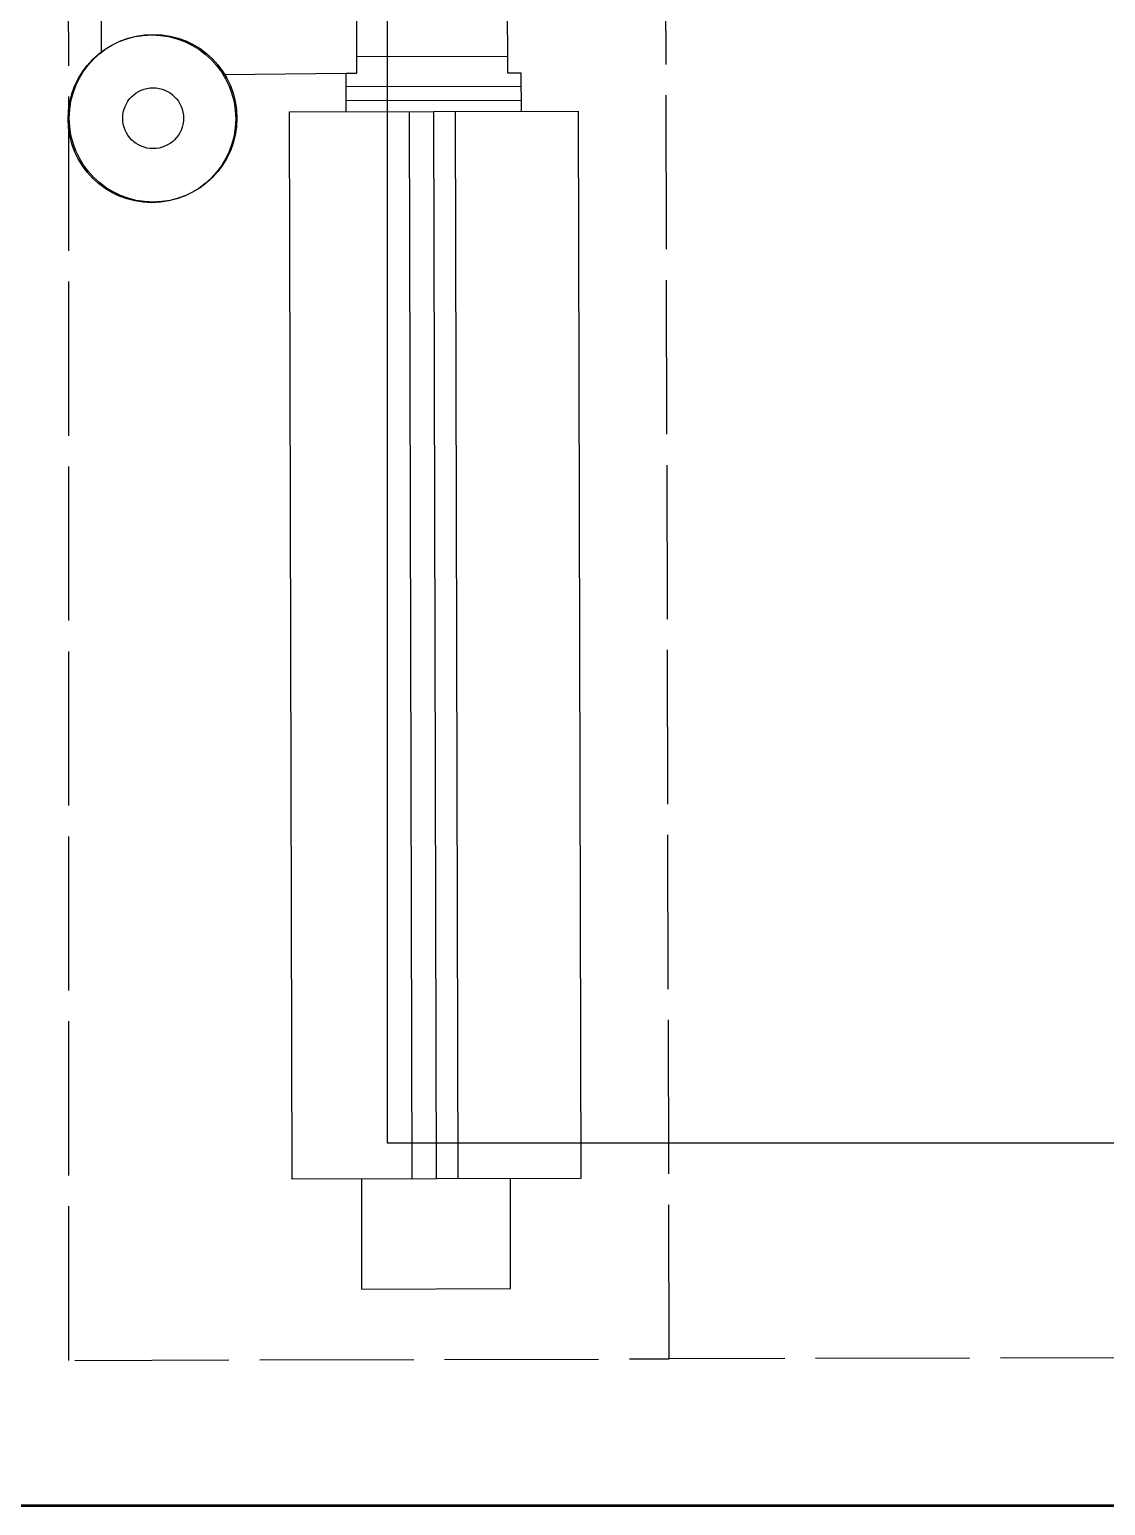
# Model space of a CAD drawing. Header units: millimetres. Extents: x 44692 to 172587, y -26854 to 14445.
# Drawn here: x 151268 to 153042, y -10377 to -7944 of the extents above; entities that cross this region are included whole.
import ezdxf

# ---------------------------------------------------------------- set-up
doc = ezdxf.new("R2010")
doc.units = ezdxf.units.MM
doc.header["$LTSCALE"] = 100
doc.linetypes.add('DASHEDX2', pattern=[3.048, 2.54, -0.508])
for name, color, linetype in [('Area proceso', 90, 'DASHEDX2'), ('Flujo linea B', 160, 'Continuous'), ('Maquinas', 200, 'Continuous')]:
    doc.layers.add(name, color=color, linetype=linetype)
doc.layers.add('Paredes', color=7, linetype='Continuous', lineweight=50)

msp = doc.modelspace()

# ---------------------------------------------------------------- linework, layer by layer
at = {"layer": 'Area proceso'}
for p, q in [((151332.883, -10137.657), (151332.362, -5917.892)), ((152322.816, -10135.21), (152312.88, -6115.222)), ((151342.819, -10137.632), (152322.816, -10135.21))]:
    msp.add_line(p, q, dxfattribs=at)
at = {"layer": 'Area proceso', "linetype": 'DASHEDX2'}
msp.add_line((153122.814, -10133.233), (152322.816, -10135.21), dxfattribs=at)
at = {"layer": 'Flujo linea B'}
for p, q in [((151858.13, -9779.85), (151858.13, -5489.908)), ((154418.115, -9779.85), (151858.13, -9779.85))]:
    msp.add_line(p, q, dxfattribs=at)
at = {"layer": 'Maquinas'}
for p, q in [((151386.908, -7980.813), (151386.322, -7743.617)), ((151807.994, -8016.377), (151807.48, -7808.44)), ((152055.585, -7807.827), (152056.099, -8015.764)), ((151807.925, -7988.482), (152056.03, -7987.868)), ((151589.695, -8018.1), (151789.874, -8016.422)), ((151789.874, -8016.422), (151807.994, -8016.377)), ((151790.03, -8079.498), (151789.874, -8016.422)), ((152056.099, -8015.764), (152078.401, -8015.709)), ((152078.401, -8015.709), (152078.556, -8078.785)), ((151789.928, -8038.252), (152078.455, -8037.539)), ((151789.985, -8061.457), (152078.512, -8060.744)), ((151696.621, -8079.729), (152172.457, -8078.553)), ((151700.97, -9839.26), (151696.621, -8079.729)), ((151898.921, -9838.771), (151894.572, -8079.24)), ((151938.888, -9838.672), (151934.539, -8079.141)), ((151969.651, -8079.054), (151974, -9838.585)), ((152172.457, -8078.553), (152176.806, -9838.084)), ((152176.806, -9838.084), (151700.97, -9839.26)), ((151815.232, -9838.978), (151815.68, -10020.042)), ((152061.128, -10019.435), (152061.128, -9838.37)), ((151815.68, -10020.042), (152061.128, -10019.435))]:
    msp.add_line(p, q, dxfattribs=at)
for centre, radius in [((151469.827, -8091.412), 138.231), ((151471.87, -8090.383), 138.231), ((151471.87, -8090.383), 50.173)]:
    msp.add_circle(centre, radius, dxfattribs=at)
at = {"layer": 'Paredes'}
msp.add_line((148511.465, -10376.822), (154889.94, -10376.822), dxfattribs=at)

doc.saveas('drawing.dxf')
